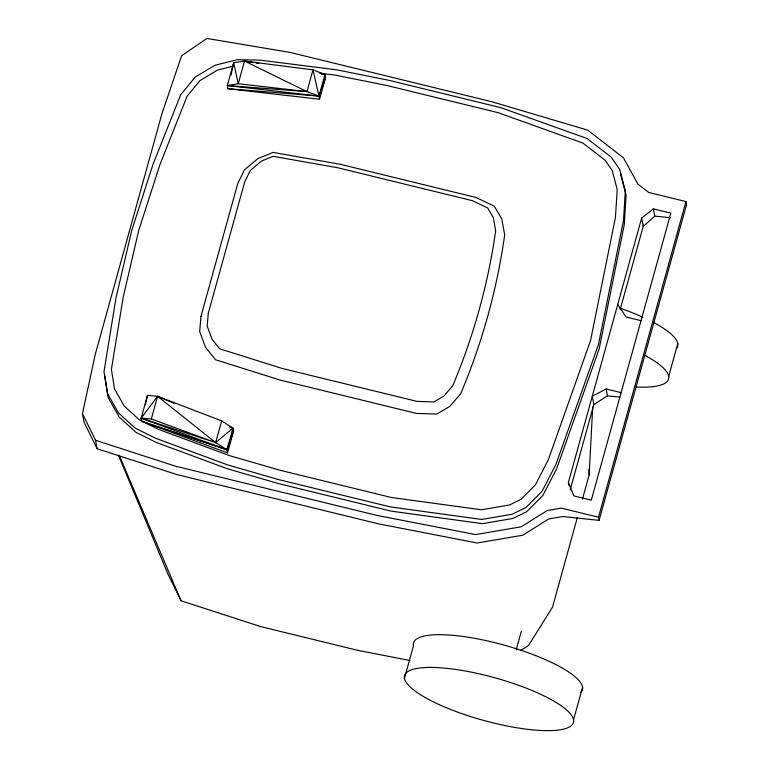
<?xml version="1.0" encoding="UTF-8"?>
<svg xmlns="http://www.w3.org/2000/svg" width="769" height="769" viewBox="0 0 769 769"><rect width="100%" height="100%" fill="white"/><g stroke="black" fill="none" stroke-linecap="round" stroke-linejoin="round"><path stroke-width="1.15" d="M582.45 499.129L589.131 474.992L592.726 406.753M82.466 413.587L95.394 353.884L161.913 113.802L181.609 55.753L206.909 38.45L290.182 52.436L491.574 101.662L587.718 130.134L623.486 157.828L637.751 183.926L648.748 192.461L685.967 201.565L686.534 204.717L599.08 520.363L562.821 516.528L548.787 518.94L522.785 535.205L477.184 543.001L378.454 523.843L177.062 474.617L97.096 448.702L83.994 422.008L82.466 413.587L95.567 440.281L97.096 448.702M145.399 404.725L147.465 395.372L157.587 396.304L221.674 420.883L232.94 428.131L233.516 431.294L227.537 452.883L141.717 421.335L141.15 418.182L147.465 395.372M230.921 75.17L233.67 62.741L244.513 61.068L312.973 69.854L324.97 74.497L325.537 77.65L319.558 99.239L227.922 88.714L227.345 85.561L233.67 62.741L238.236 83.715L306.946 91.607L318.981 96.087L319.558 99.239M253.981 62.645L244.513 61.068L238.236 83.715L227.345 85.561L318.981 96.087L325.537 77.65M227.537 452.883L226.961 449.721L141.717 421.335L141.15 418.182L151.31 418.961L157.587 396.304L173.967 403.225M227.345 85.561L306.946 91.607L312.973 69.854L318.981 96.087L227.922 88.714M221.674 420.883L215.647 442.627L226.961 449.721L233.516 431.294M318.981 96.087L324.97 74.497L321.413 73.901M233.122 66.182L217.454 70.094L199.902 80.649L187.078 96.279L159.923 164.643L138.756 230.277L123.175 297.276L111.409 369.399L114.485 388.922L124.338 406.176L139.41 419.903L144.255 422.306L226.961 449.721L232.94 428.131L229.662 426.747M404.446 678.364A87.608 22.041 15.5 0 1 484.653 675.124A87.608 22.041 15.5 0 1 573.549 719.697A87.608 22.041 15.5 0 1 493.342 722.937A87.608 22.041 15.5 0 1 404.446 678.364L413.472 645.633A87.608 22.041 15.5 0 1 504.743 645.287A87.608 22.041 15.5 0 1 580.797 692.446M516.172 649.834L521.276 631.407M568.378 482.509L641.654 218.06L653.41 208.88L670.837 213.148L591.303 500.167L573.885 495.899L568.378 482.509L568.954 485.672M570.233 489.776L593.841 404.581L592.313 396.16L606.212 388.989L621.102 392.632M620.131 309.676L643.547 225.192M577.356 517.508L552.517 607.145L528.514 645.537L520.517 650.545M599.08 520.363L598.503 517.201L685.967 201.565M573.578 719.697L582.642 686.986M668.732 376.252L677.797 343.541M226.961 449.721L141.15 418.182L157.587 396.304L215.647 442.627L232.94 428.131L229.614 426.862M670.558 217.762L654.717 216.079L643.182 226.48L641.654 218.06M593.841 404.581L607.462 395.833L619.727 397.131M319.577 73.113L334.928 75.064L387.115 85.542L498.168 112.687L582.94 143.101L604.963 160.096L612.153 170.324L617.219 189.549L615.431 217.492L590.505 340.705L548.326 459.699L535.378 484.912L520.988 499.379L509.395 505.012L481.346 509.77L391.546 497.514L280.493 470.368L229.479 455.623L158.549 429.381L144.255 422.306M321.413 74.035L324.97 74.497M256.346 63.039L258.711 63.443M409.906 660.475L358.191 650.439L260.999 626.687L181.032 600.762L167.93 574.078L118.368 455.065M641.038 320.673L626.149 317.03L617.728 304.409M598.503 517.201L561.293 508.107L547.259 510.52L521.257 526.784L475.655 534.58L376.925 515.422L175.534 466.197L95.567 440.281M141.15 418.182L215.647 442.627L151.31 418.961M244.513 61.068L306.946 91.607M119.628 456.171L181.032 600.762M620.41 173.486L626.091 195.047L624.274 224.721L599.186 348.857L556.669 468.734L542.847 495.476L526.698 511.702L512.904 518.45L482.471 523.679L391.123 511.125L279.474 483.836L228.047 468.994L156.453 442.502L135.969 432.341L119.31 417.183L108.237 397.804L104.757 375.82M653.41 208.88L654.717 216.079M606.212 388.989L607.462 395.833M588.996 469.138L589.131 474.992M644.297 355.057A87.608 22.041 15.5 0 1 636.203 387.018M619.901 308.1A87.608 22.041 15.5 0 1 642.855 317.203M653.352 322.336A87.608 22.041 15.5 0 1 676.816 348.049M625.322 190.837L623.505 220.511L598.417 344.647L555.9 464.524L542.078 491.266L525.938 507.492L512.144 514.25L481.702 519.469L390.354 506.915L278.705 479.625L227.278 464.784L155.694 438.292L135.2 428.131L118.541 412.972L107.477 393.593L103.998 371.61L115.956 298.132L131.691 230.565L153.021 164.355L180.715 94.731L195.163 77.131L214.878 65.278L237.294 59.665L260.451 60.174L336.716 69.825L389.316 80.409L500.965 107.708L587.237 138.574L611.105 157.068L619.641 169.276L625.322 190.837M200.969 316.376L199.661 331.516L205.563 347.367L215.589 359.767L280.291 380.126L416.385 413.395L436.696 414.078L449.846 406.378L460.641 393.824A671.837 645.489 -10.3 0 0 504.685 234.862L501.782 218.954L494.294 206.217L476.203 197.518L340.109 164.249L273.043 152.397L257.855 158.635L244.475 169.766L237.756 183.58L200.969 316.376M208.274 313.358L207.178 326.104L212.023 339.244L219.761 348.818L281.887 368.37L416.885 401.37L433.966 401.966L443.8 396.16L452.72 385.769A661.013 635.088 -10.3 0 0 495.678 230.729L493.275 217.569L487.709 208.005L472.483 200.699L337.495 167.7L273.091 156.328L261.373 161.144L250.319 170.401L244.657 182.032L208.274 313.358"/></g></svg>
